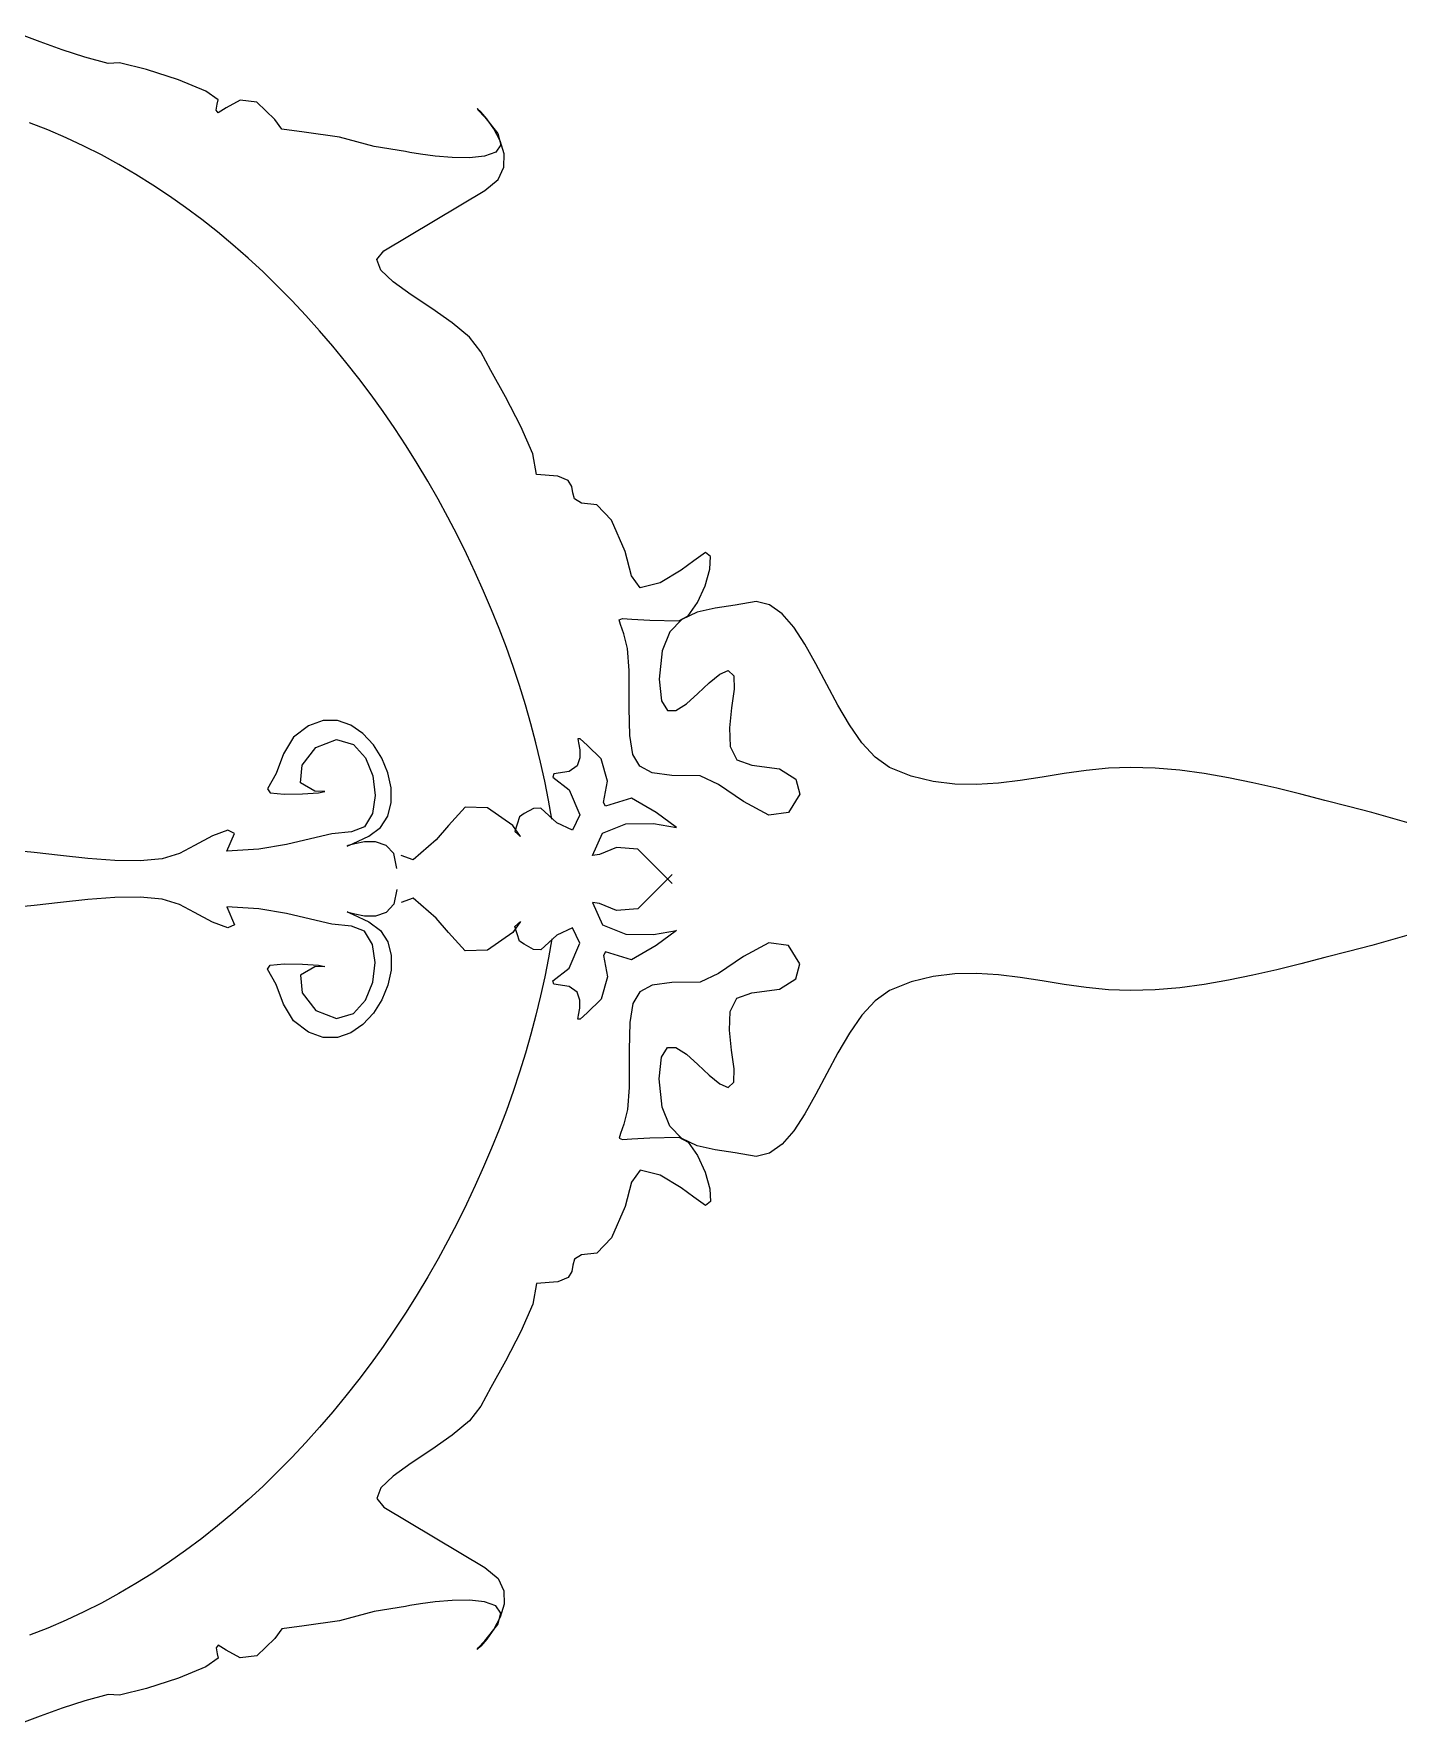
# Model space of a CAD drawing. Header units: centimetres. Extents: x 134057 to 145613, y 5028 to 39996.
# Drawn here: x 135598.1 to 135698.9, y 9578.7 to 9703.5 of the extents above; entities that cross this region are included whole.
import ezdxf

# ---------------------------------------------------------------- set-up
doc = ezdxf.new("R2010")
doc.units = ezdxf.units.CM
doc.layers.add('TEXT', color=3, linetype='Continuous', lineweight=20)

msp = doc.modelspace()

# ---------------------------------------------------------------- linework, layer by layer
at = {"layer": 'TEXT', "color": 2, "linetype": 'Continuous', "lineweight": 9}
for p, q in [((135598.56, 9702.915), (135596.962, 9703.508)), ((135600.185, 9702.335), (135598.56, 9702.915)), ((135601.854, 9701.795), (135600.185, 9702.335)), ((135603.584, 9701.323), (135601.854, 9701.795)), ((135604.412, 9701.362), (135603.584, 9701.323)), ((135606.392, 9700.875), (135604.412, 9701.362)), ((135608.769, 9700.098), (135606.392, 9700.875)), ((135610.788, 9699.267), (135608.769, 9700.098)), ((135611.692, 9698.62), (135610.788, 9699.267)), ((135611.55, 9697.878), (135611.621, 9698.302)), ((135611.692, 9697.666), (135611.55, 9697.878)), ((135611.621, 9698.302), (135611.692, 9698.62)), ((135612.292, 9698.049), (135611.692, 9697.666)), ((135613.317, 9698.608), (135612.292, 9698.049)), ((135614.554, 9698.461), (135613.317, 9698.608)), ((135615.884, 9697.177), (135614.554, 9698.461)), ((135631.095, 9697.753), (135630.841, 9697.992)), ((135630.841, 9697.992), (135630.904, 9697.879)), ((135630.904, 9697.879), (135631.406, 9697.348)), ((135631.543, 9697.231), (135631.095, 9697.753)), ((135599.124, 9696.41), (135597.772, 9696.94)), ((135599.124, 9696.41), (135597.772, 9696.94)), ((135600.46, 9695.835), (135599.124, 9696.41)), ((135600.46, 9695.835), (135599.124, 9696.41)), ((135616.402, 9696.459), (135615.884, 9697.177)), ((135618.051, 9696.235), (135616.402, 9696.459)), ((135620.66, 9695.864), (135618.051, 9696.235)), ((135631.406, 9697.348), (135632.366, 9696.157)), ((135632.062, 9696.494), (135631.543, 9697.231)), ((135632.528, 9695.608), (135632.062, 9696.494)), ((135601.777, 9695.218), (135600.46, 9695.835)), ((135601.777, 9695.218), (135600.46, 9695.835)), ((135603.077, 9694.559), (135601.777, 9695.218)), ((135603.077, 9694.559), (135601.777, 9695.218)), ((135623.233, 9695.175), (135620.66, 9695.864)), ((135625.523, 9694.804), (135623.233, 9695.175)), ((135632.58, 9695.313), (135632.199, 9694.766)), ((135632.366, 9696.157), (135632.58, 9695.313)), ((135632.818, 9694.643), (135632.528, 9695.608)), ((135604.359, 9693.859), (135603.077, 9694.559)), ((135604.359, 9693.859), (135603.077, 9694.559)), ((135605.622, 9693.12), (135604.359, 9693.859)), ((135605.622, 9693.12), (135604.359, 9693.859)), ((135625.851, 9694.751), (135625.523, 9694.804)), ((135626.639, 9694.626), (135625.851, 9694.751)), ((135627.736, 9694.482), (135626.639, 9694.626)), ((135628.991, 9694.372), (135627.736, 9694.482)), ((135630.253, 9694.347), (135628.991, 9694.372)), ((135631.373, 9694.461), (135630.253, 9694.347)), ((135632.199, 9694.766), (135631.373, 9694.461)), ((135632.81, 9693.665), (135632.818, 9694.643)), ((135606.866, 9692.342), (135605.622, 9693.12)), ((135606.866, 9692.342), (135605.622, 9693.12)), ((135631.406, 9691.943), (135632.38, 9692.742)), ((135632.38, 9692.742), (135632.81, 9693.665)), ((135608.091, 9691.528), (135606.866, 9692.342)), ((135608.091, 9691.528), (135606.866, 9692.342)), ((135609.296, 9690.677), (135608.091, 9691.528)), ((135609.296, 9690.677), (135608.091, 9691.528)), ((135623.934, 9687.491), (135631.406, 9691.943)), ((135610.48, 9689.791), (135609.296, 9690.677)), ((135610.48, 9689.791), (135609.296, 9690.677)), ((135611.645, 9688.871), (135610.48, 9689.791)), ((135611.645, 9688.871), (135610.48, 9689.791)), ((135612.788, 9687.919), (135611.645, 9688.871)), ((135612.788, 9687.919), (135611.645, 9688.871)), ((135613.91, 9686.934), (135612.788, 9687.919)), ((135613.91, 9686.934), (135612.788, 9687.919)), ((135623.406, 9686.831), (135623.934, 9687.491)), ((135615.011, 9685.92), (135613.91, 9686.934)), ((135615.011, 9685.92), (135613.91, 9686.934)), ((135623.71, 9686.055), (135623.406, 9686.831)), ((135616.09, 9684.876), (135615.011, 9685.92)), ((135616.09, 9684.876), (135615.011, 9685.92)), ((135624.632, 9685.183), (135623.71, 9686.055)), ((135625.961, 9684.232), (135624.632, 9685.183)), ((135617.146, 9683.804), (135616.09, 9684.876)), ((135617.146, 9683.804), (135616.09, 9684.876)), ((135618.179, 9682.705), (135617.146, 9683.804)), ((135618.179, 9682.705), (135617.146, 9683.804)), ((135627.483, 9683.222), (135625.961, 9684.232)), ((135619.189, 9681.58), (135618.179, 9682.705)), ((135619.189, 9681.58), (135618.179, 9682.705)), ((135628.986, 9682.17), (135627.483, 9683.222)), ((135620.176, 9680.43), (135619.189, 9681.58)), ((135620.176, 9680.43), (135619.189, 9681.58)), ((135630.259, 9681.096), (135628.986, 9682.17)), ((135621.139, 9679.256), (135620.176, 9680.43)), ((135621.139, 9679.256), (135620.176, 9680.43)), ((135631.088, 9680.019), (135630.259, 9681.096)), ((135631.838, 9678.649), (135631.088, 9680.019)), ((135622.077, 9678.06), (135621.139, 9679.256)), ((135622.077, 9678.06), (135621.139, 9679.256)), ((135622.991, 9676.842), (135622.077, 9678.06)), ((135622.991, 9676.842), (135622.077, 9678.06)), ((135632.932, 9676.692), (135631.838, 9678.649)), ((135623.88, 9675.604), (135622.991, 9676.842)), ((135623.88, 9675.604), (135622.991, 9676.842)), ((135634.064, 9674.513), (135632.932, 9676.692)), ((135624.744, 9674.347), (135623.88, 9675.604)), ((135624.744, 9674.347), (135623.88, 9675.604)), ((135625.581, 9673.072), (135624.744, 9674.347)), ((135625.581, 9673.072), (135624.744, 9674.347)), ((135634.929, 9672.479), (135634.064, 9674.513)), ((135626.393, 9671.78), (135625.581, 9673.072)), ((135626.393, 9671.78), (135625.581, 9673.072)), ((135635.221, 9670.957), (135634.929, 9672.479)), ((135627.178, 9670.472), (135626.393, 9671.78)), ((135627.178, 9670.472), (135626.393, 9671.78)), ((135627.936, 9669.15), (135627.178, 9670.472)), ((135627.936, 9669.15), (135627.178, 9670.472)), ((135636.778, 9670.834), (135635.221, 9670.957)), ((135637.55, 9670.516), (135636.778, 9670.834)), ((135637.825, 9670.081), (135637.55, 9670.516)), ((135637.888, 9669.607), (135637.825, 9670.081)), ((135628.666, 9667.814), (135627.936, 9669.15)), ((135628.666, 9667.814), (135627.936, 9669.15)), ((135638.026, 9669.172), (135637.888, 9669.607)), ((135638.525, 9668.854), (135638.026, 9669.172)), ((135639.673, 9668.731), (135638.525, 9668.854)), ((135640.756, 9667.583), (135639.673, 9668.731)), ((135629.369, 9666.465), (135628.666, 9667.814)), ((135629.369, 9666.465), (135628.666, 9667.814)), ((135641.769, 9665.269), (135640.756, 9667.583)), ((135630.044, 9665.105), (135629.369, 9666.465)), ((135630.044, 9665.105), (135629.369, 9666.465)), ((135630.691, 9663.736), (135630.044, 9665.105)), ((135630.691, 9663.736), (135630.044, 9665.105)), ((135642.217, 9663.485), (135641.769, 9665.269)), ((135647.7, 9665.202), (135646.827, 9664.598)), ((135648.067, 9664.897), (135647.7, 9665.202)), ((135631.308, 9662.357), (135630.691, 9663.736)), ((135631.308, 9662.357), (135630.691, 9663.736)), ((135645.906, 9663.887), (135644.343, 9662.968)), ((135646.827, 9664.598), (135645.906, 9663.887)), ((135647.671, 9662.749), (135648.025, 9663.98)), ((135648.025, 9663.98), (135648.067, 9664.897)), ((135642.87, 9662.585), (135642.217, 9663.485)), ((135644.343, 9662.968), (135642.87, 9662.585)), ((135647.103, 9661.501), (135647.671, 9662.749)), ((135631.897, 9660.97), (135631.308, 9662.357)), ((135631.897, 9660.97), (135631.308, 9662.357)), ((135646.418, 9660.534), (135647.103, 9661.501)), ((135649.89, 9661.31), (135648.42, 9661.096)), ((135651.438, 9661.577), (135649.89, 9661.31)), ((135652.434, 9661.338), (135651.438, 9661.577)), ((135653.355, 9660.678), (135652.434, 9661.338)), ((135632.456, 9659.577), (135631.897, 9660.97)), ((135632.456, 9659.577), (135631.897, 9660.97)), ((135641.322, 9660.225), (135641.553, 9660.33)), ((135641.412, 9659.882), (135641.322, 9660.225)), ((135641.553, 9660.33), (135642.259, 9660.29)), ((135642.259, 9660.29), (135643.594, 9660.198)), ((135643.594, 9660.198), (135645.714, 9660.146)), ((135645.948, 9660.259), (135645.062, 9659.352)), ((135645.714, 9660.146), (135646.418, 9660.534)), ((135647.087, 9660.793), (135645.948, 9660.259)), ((135648.42, 9661.096), (135647.087, 9660.793)), ((135654.218, 9659.677), (135653.355, 9660.678)), ((135632.985, 9658.178), (135632.456, 9659.577)), ((135632.985, 9658.178), (135632.456, 9659.577)), ((135641.668, 9659.207), (135641.412, 9659.882)), ((135641.934, 9658.107), (135641.668, 9659.207)), ((135645.062, 9659.352), (135644.488, 9657.931)), ((135655.042, 9658.42), (135654.218, 9659.677)), ((135633.483, 9656.774), (135632.985, 9658.178)), ((135633.483, 9656.774), (135632.985, 9658.178)), ((135642.058, 9656.489), (135641.934, 9658.107)), ((135644.488, 9657.931), (135644.284, 9655.853)), ((135655.847, 9656.987), (135655.042, 9658.42)), ((135633.951, 9655.367), (135633.483, 9656.774)), ((135633.951, 9655.367), (135633.483, 9656.774)), ((135642.048, 9653.705), (135642.058, 9656.489)), ((135647.972, 9655.585), (135648.742, 9656.227)), ((135648.742, 9656.227), (135649.371, 9656.489)), ((135649.371, 9656.489), (135649.785, 9656.102)), ((135656.65, 9655.462), (135655.847, 9656.987)), ((135634.388, 9653.958), (135633.951, 9655.367)), ((135634.388, 9653.958), (135633.951, 9655.367)), ((135644.284, 9655.853), (135644.443, 9654.237)), ((135647.132, 9654.779), (135647.972, 9655.585)), ((135649.801, 9655.102), (135649.625, 9653.736)), ((135649.785, 9656.102), (135649.801, 9655.102)), ((135657.47, 9653.927), (135656.65, 9655.462)), ((135634.793, 9652.548), (135634.388, 9653.958)), ((135634.793, 9652.548), (135634.388, 9653.958)), ((135644.443, 9654.237), (135644.877, 9653.538)), ((135645.516, 9653.539), (135646.291, 9654.025)), ((135646.291, 9654.025), (135647.132, 9654.779)), ((135649.625, 9653.736), (135649.464, 9652.247)), ((135658.326, 9652.464), (135657.47, 9653.927)), ((135619.454, 9652.805), (135618.361, 9652.412)), ((135619.454, 9652.805), (135618.361, 9652.412)), ((135620.509, 9652.8), (135619.454, 9652.805)), ((135620.509, 9652.8), (135619.454, 9652.805)), ((135621.498, 9652.458), (135620.509, 9652.8)), ((135621.498, 9652.458), (135620.509, 9652.8)), ((135635.167, 9651.137), (135634.793, 9652.548)), ((135635.167, 9651.137), (135634.793, 9652.548)), ((135642.097, 9651.677), (135642.048, 9653.705)), ((135644.877, 9653.538), (135645.516, 9653.539)), ((135617.256, 9651.561), (135616.514, 9650.324)), ((135617.256, 9651.561), (135616.514, 9650.324)), ((135618.361, 9652.412), (135617.256, 9651.561)), ((135618.361, 9652.412), (135617.256, 9651.561)), ((135618.913, 9650.806), (135620.436, 9651.402)), ((135618.913, 9650.806), (135620.436, 9651.402)), ((135620.436, 9651.402), (135621.691, 9651.023)), ((135620.436, 9651.402), (135621.691, 9651.023)), ((135622.392, 9651.839), (135621.498, 9652.458)), ((135622.392, 9651.839), (135621.498, 9652.458)), ((135623.165, 9651.006), (135622.392, 9651.839)), ((135623.165, 9651.006), (135622.392, 9651.839)), ((135638.441, 9651.433), (135638.272, 9651.449)), ((135638.272, 9651.449), (135638.31, 9651.143)), ((135638.441, 9651.433), (135638.272, 9651.449)), ((135638.272, 9651.449), (135638.31, 9651.143)), ((135638.966, 9650.98), (135638.441, 9651.433)), ((135638.966, 9650.98), (135638.441, 9651.433)), ((135642.321, 9650.286), (135642.097, 9651.677)), ((135649.464, 9652.247), (135649.522, 9650.881)), ((135659.236, 9651.157), (135658.326, 9652.464)), ((135616.514, 9650.324), (135615.984, 9648.876)), ((135616.514, 9650.324), (135615.984, 9648.876)), ((135617.912, 9649.494), (135618.913, 9650.806)), ((135617.912, 9649.494), (135618.913, 9650.806)), ((135621.691, 9651.023), (135622.589, 9650.046)), ((135621.691, 9651.023), (135622.589, 9650.046)), ((135622.589, 9650.046), (135623.127, 9648.711)), ((135622.589, 9650.046), (135623.127, 9648.711)), ((135623.787, 9650.018), (135623.165, 9651.006)), ((135623.787, 9650.018), (135623.165, 9651.006)), ((135624.232, 9648.936), (135623.787, 9650.018)), ((135624.232, 9648.936), (135623.787, 9650.018)), ((135635.508, 9649.728), (135635.167, 9651.137)), ((135635.508, 9649.728), (135635.167, 9651.137)), ((135638.425, 9650.03), (135638.208, 9649.457)), ((135638.425, 9650.03), (135638.208, 9649.457)), ((135638.31, 9651.143), (135638.41, 9650.631)), ((135638.31, 9651.143), (135638.41, 9650.631)), ((135638.41, 9650.631), (135638.425, 9650.03)), ((135638.41, 9650.631), (135638.425, 9650.03)), ((135639.991, 9649.971), (135638.966, 9650.98)), ((135639.991, 9649.971), (135638.966, 9650.98)), ((135642.836, 9649.412), (135642.321, 9650.286)), ((135649.522, 9650.881), (135650.005, 9649.882)), ((135660.22, 9650.086), (135659.236, 9651.157)), ((135661.295, 9649.335), (135660.22, 9650.086)), ((135615.984, 9648.876), (135615.348, 9647.745)), ((135615.984, 9648.876), (135615.348, 9647.745)), ((135617.775, 9648.182), (135617.912, 9649.494)), ((135617.775, 9648.182), (135617.912, 9649.494)), ((135624.472, 9647.821), (135624.232, 9648.936)), ((135624.472, 9647.821), (135624.232, 9648.936)), ((135635.816, 9648.321), (135635.508, 9649.728)), ((135635.816, 9648.321), (135635.508, 9649.728)), ((135636.493, 9648.858), (135636.423, 9648.605)), ((135636.493, 9648.858), (135636.423, 9648.605)), ((135637.613, 9649.027), (135636.493, 9648.858)), ((135637.613, 9649.027), (135636.493, 9648.858)), ((135638.208, 9649.457), (135637.613, 9649.027)), ((135638.208, 9649.457), (135637.613, 9649.027)), ((135640.462, 9648.322), (135639.991, 9649.971)), ((135640.462, 9648.322), (135639.991, 9649.971)), ((135643.761, 9648.936), (135642.836, 9649.412)), ((135645.211, 9648.739), (135643.761, 9648.936)), ((135647.304, 9648.699), (135645.211, 9648.739)), ((135650.005, 9649.882), (135651.12, 9649.494)), ((135651.12, 9649.494), (135653.152, 9649.216)), ((135653.152, 9649.216), (135654.379, 9648.461)), ((135662.899, 9648.69), (135661.295, 9649.335)), ((135674.19, 9648.871), (135672.566, 9648.613)), ((135675.821, 9649.103), (135674.19, 9648.871)), ((135677.457, 9649.271), (135675.821, 9649.103)), ((135679.101, 9649.335), (135677.457, 9649.271)), ((135680.913, 9649.28), (135679.101, 9649.335)), ((135682.723, 9649.125), (135680.913, 9649.28)), ((135684.53, 9648.884), (135682.723, 9649.125)), ((135686.33, 9648.572), (135684.53, 9648.884)), ((135615.348, 9647.745), (135615.541, 9647.457)), ((135615.348, 9647.745), (135615.541, 9647.457)), ((135618.846, 9647.586), (135617.775, 9648.182)), ((135618.846, 9647.586), (135617.775, 9648.182)), ((135619.581, 9647.543), (135618.846, 9647.586)), ((135619.581, 9647.543), (135618.846, 9647.586)), ((135619.105, 9647.451), (135619.581, 9647.543)), ((135619.105, 9647.451), (135619.581, 9647.543)), ((135623.127, 9648.711), (135623.297, 9647.256)), ((135623.127, 9648.711), (135623.297, 9647.256)), ((135624.478, 9646.734), (135624.472, 9647.821)), ((135624.478, 9646.734), (135624.472, 9647.821)), ((135636.092, 9646.918), (135635.816, 9648.321)), ((135636.092, 9646.918), (135635.816, 9648.321)), ((135636.423, 9648.605), (135637.624, 9647.68)), ((135636.423, 9648.605), (135637.624, 9647.68)), ((135637.624, 9647.68), (135638.401, 9645.837)), ((135637.624, 9647.68), (135638.401, 9645.837)), ((135640.156, 9646.744), (135640.462, 9648.322)), ((135640.156, 9646.744), (135640.462, 9648.322)), ((135648.658, 9648.076), (135647.304, 9648.699)), ((135650.504, 9646.811), (135648.658, 9648.076)), ((135654.379, 9648.461), (135654.652, 9647.348)), ((135664.504, 9648.29), (135662.899, 9648.69)), ((135666.111, 9648.097), (135664.504, 9648.29)), ((135667.72, 9648.071), (135666.111, 9648.097)), ((135669.331, 9648.174), (135667.72, 9648.071)), ((135670.946, 9648.367), (135669.331, 9648.174)), ((135672.566, 9648.613), (135670.946, 9648.367)), ((135688.123, 9648.202), (135686.33, 9648.572)), ((135689.907, 9647.79), (135688.123, 9648.202)), ((135691.679, 9647.348), (135689.907, 9647.79)), ((135615.541, 9647.457), (135616.573, 9647.35)), ((135615.541, 9647.457), (135616.573, 9647.35)), ((135616.573, 9647.35), (135617.932, 9647.367)), ((135616.573, 9647.35), (135617.932, 9647.367)), ((135617.932, 9647.367), (135619.105, 9647.451)), ((135617.932, 9647.367), (135619.105, 9647.451)), ((135623.297, 9647.256), (135623.094, 9645.921)), ((135623.297, 9647.256), (135623.094, 9645.921)), ((135624.224, 9645.735), (135624.478, 9646.734)), ((135624.224, 9645.735), (135624.478, 9646.734)), ((135629.94, 9646.385), (135628.703, 9645.042)), ((135629.94, 9646.385), (135628.703, 9645.042)), ((135631.6, 9646.349), (135629.94, 9646.385)), ((135631.6, 9646.349), (135629.94, 9646.385)), ((135633.473, 9645.042), (135631.6, 9646.349)), ((135633.473, 9645.042), (135631.6, 9646.349)), ((135634.986, 9646.291), (135634.291, 9645.914)), ((135634.986, 9646.291), (135634.291, 9645.914)), ((135635.539, 9646.314), (135634.986, 9646.291)), ((135635.539, 9646.314), (135634.986, 9646.291)), ((135636.705, 9645.237), (135635.539, 9646.314)), ((135636.705, 9645.237), (135635.539, 9646.314)), ((135636.334, 9645.519), (135636.092, 9646.918)), ((135636.334, 9645.519), (135636.092, 9646.918)), ((135640.309, 9646.473), (135640.156, 9646.744)), ((135640.309, 9646.473), (135640.156, 9646.744)), ((135642.234, 9647.05), (135640.309, 9646.473)), ((135642.234, 9647.05), (135640.309, 9646.473)), ((135644.054, 9646.002), (135642.234, 9647.05)), ((135644.054, 9646.002), (135642.234, 9647.05)), ((135652.379, 9645.815), (135650.504, 9646.811)), ((135654.652, 9647.348), (135653.823, 9645.996)), ((135693.438, 9646.893), (135691.679, 9647.348)), ((135695.181, 9646.437), (135693.438, 9646.893)), ((135696.907, 9645.996), (135695.181, 9646.437)), ((135623.094, 9645.921), (135622.513, 9644.944)), ((135623.094, 9645.921), (135622.513, 9644.944)), ((135623.68, 9644.886), (135624.224, 9645.735)), ((135623.68, 9644.886), (135624.224, 9645.735)), ((135628.703, 9645.042), (135627.796, 9643.971)), ((135628.703, 9645.042), (135627.796, 9643.971)), ((135634.02, 9644.218), (135633.473, 9645.042)), ((135634.02, 9644.218), (135633.473, 9645.042)), ((135633.95, 9645.678), (135633.614, 9644.595)), ((135633.95, 9645.678), (135633.614, 9644.595)), ((135634.291, 9645.914), (135633.95, 9645.678)), ((135634.291, 9645.914), (135633.95, 9645.678)), ((135637.871, 9644.689), (135636.705, 9645.237)), ((135637.871, 9644.689), (135636.705, 9645.237)), ((135638.401, 9645.837), (135637.871, 9644.689)), ((135638.401, 9645.837), (135637.871, 9644.689)), ((135640.078, 9644.481), (135641.799, 9645.162)), ((135640.078, 9644.481), (135641.799, 9645.162)), ((135641.799, 9645.162), (135643.849, 9645.186)), ((135641.799, 9645.162), (135643.849, 9645.186)), ((135643.849, 9645.186), (135645.555, 9644.883)), ((135643.849, 9645.186), (135645.555, 9644.883)), ((135645.555, 9644.883), (135644.054, 9646.002)), ((135645.555, 9644.883), (135644.054, 9646.002)), ((135653.823, 9645.996), (135652.379, 9645.815)), ((135715.349, 9640.75), (135696.907, 9645.996)), ((135611.275, 9644.268), (135609.942, 9643.557)), ((135611.275, 9644.268), (135609.942, 9643.557)), ((135612.402, 9644.704), (135611.275, 9644.268)), ((135612.402, 9644.704), (135611.275, 9644.268)), ((135612.328, 9643.134), (135612.895, 9644.461)), ((135612.328, 9643.134), (135612.895, 9644.461)), ((135612.895, 9644.461), (135612.402, 9644.704)), ((135612.895, 9644.461), (135612.402, 9644.704)), ((135618.509, 9644.062), (135616.741, 9643.638)), ((135618.509, 9644.062), (135616.741, 9643.638)), ((135620.086, 9644.417), (135618.509, 9644.062)), ((135620.086, 9644.417), (135618.509, 9644.062)), ((135621.549, 9644.565), (135620.086, 9644.417)), ((135621.549, 9644.565), (135620.086, 9644.417)), ((135622.513, 9644.944), (135621.549, 9644.565)), ((135622.513, 9644.944), (135621.549, 9644.565)), ((135621.677, 9643.715), (135622.821, 9644.247)), ((135621.677, 9643.715), (135622.821, 9644.247)), ((135622.508, 9643.825), (135621.785, 9643.698)), ((135622.508, 9643.825), (135621.785, 9643.698)), ((135623.327, 9643.823), (135622.508, 9643.825)), ((135623.327, 9643.823), (135622.508, 9643.825)), ((135622.821, 9644.247), (135623.68, 9644.886)), ((135622.821, 9644.247), (135623.68, 9644.886)), ((135624.095, 9643.574), (135623.327, 9643.823)), ((135624.095, 9643.574), (135623.327, 9643.823)), ((135627.796, 9643.971), (135626.112, 9642.51)), ((135627.796, 9643.971), (135626.112, 9642.51)), ((135633.614, 9644.595), (135634.02, 9644.218)), ((135633.614, 9644.595), (135634.02, 9644.218)), ((135639.355, 9642.816), (135640.078, 9644.481)), ((135639.355, 9642.816), (135640.078, 9644.481)), ((135598.099, 9643.043), (135596.328, 9643.221)), ((135598.099, 9643.043), (135596.328, 9643.221)), ((135600.049, 9642.816), (135598.099, 9643.043)), ((135600.049, 9642.816), (135598.099, 9643.043)), ((135602.073, 9642.598), (135600.049, 9642.816)), ((135602.073, 9642.598), (135600.049, 9642.816)), ((135604.068, 9642.447), (135602.073, 9642.598)), ((135604.068, 9642.447), (135602.073, 9642.598)), ((135607.551, 9642.578), (135605.929, 9642.422)), ((135607.551, 9642.578), (135605.929, 9642.422)), ((135608.83, 9642.975), (135607.551, 9642.578)), ((135608.83, 9642.975), (135607.551, 9642.578)), ((135609.942, 9643.557), (135608.83, 9642.975)), ((135609.942, 9643.557), (135608.83, 9642.975)), ((135614.706, 9643.283), (135612.328, 9643.134)), ((135614.706, 9643.283), (135612.328, 9643.134)), ((135616.741, 9643.638), (135614.706, 9643.283)), ((135616.741, 9643.638), (135614.706, 9643.283)), ((135621.222, 9643.525), (135621.677, 9643.715)), ((135621.222, 9643.525), (135621.677, 9643.715)), ((135621.307, 9643.558), (135621.222, 9643.525)), ((135621.307, 9643.558), (135621.222, 9643.525)), ((135621.785, 9643.698), (135621.307, 9643.558)), ((135621.785, 9643.698), (135621.307, 9643.558)), ((135624.665, 9642.96), (135624.095, 9643.574)), ((135624.665, 9642.96), (135624.095, 9643.574)), ((135624.887, 9641.863), (135624.665, 9642.96)), ((135624.887, 9641.863), (135624.665, 9642.96)), ((135626.112, 9642.51), (135625.205, 9642.816)), ((135626.112, 9642.51), (135625.205, 9642.816)), ((135639.867, 9642.905), (135639.355, 9642.816)), ((135639.867, 9642.905), (135639.355, 9642.816)), ((135641.122, 9643.417), (135639.867, 9642.905)), ((135641.122, 9643.417), (135639.867, 9642.905)), ((135642.694, 9643.293), (135641.122, 9643.417)), ((135642.694, 9643.293), (135641.122, 9643.417)), ((135645.237, 9640.75), (135642.694, 9643.293)), ((135645.237, 9640.75), (135642.694, 9643.293)), ((135605.929, 9642.422), (135604.068, 9642.447)), ((135605.929, 9642.422), (135604.068, 9642.447)), ((135645.237, 9641.428), (135642.694, 9638.884)), ((135645.237, 9641.428), (135642.694, 9638.884)), ((135715.349, 9641.428), (135696.907, 9636.181)), ((135624.887, 9640.315), (135624.665, 9639.218)), ((135624.887, 9640.315), (135624.665, 9639.218)), ((135598.099, 9639.135), (135596.328, 9638.956)), ((135598.099, 9639.135), (135596.328, 9638.956)), ((135600.049, 9639.362), (135598.099, 9639.135)), ((135600.049, 9639.362), (135598.099, 9639.135)), ((135602.073, 9639.58), (135600.049, 9639.362)), ((135602.073, 9639.58), (135600.049, 9639.362)), ((135604.068, 9639.73), (135602.073, 9639.58)), ((135604.068, 9639.73), (135602.073, 9639.58)), ((135605.929, 9639.756), (135604.068, 9639.73)), ((135605.929, 9639.756), (135604.068, 9639.73)), ((135607.551, 9639.599), (135605.929, 9639.756)), ((135607.551, 9639.599), (135605.929, 9639.756)), ((135608.83, 9639.202), (135607.551, 9639.599)), ((135608.83, 9639.202), (135607.551, 9639.599)), ((135609.942, 9638.621), (135608.83, 9639.202)), ((135609.942, 9638.621), (135608.83, 9639.202)), ((135612.328, 9639.043), (135612.895, 9637.716)), ((135612.328, 9639.043), (135612.895, 9637.716)), ((135614.706, 9638.894), (135612.328, 9639.043)), ((135614.706, 9638.894), (135612.328, 9639.043)), ((135616.741, 9638.539), (135614.706, 9638.894)), ((135616.741, 9638.539), (135614.706, 9638.894)), ((135624.665, 9639.218), (135624.095, 9638.603)), ((135624.665, 9639.218), (135624.095, 9638.603)), ((135626.112, 9639.667), (135625.205, 9639.361)), ((135626.112, 9639.667), (135625.205, 9639.361)), ((135627.796, 9638.207), (135626.112, 9639.667)), ((135627.796, 9638.207), (135626.112, 9639.667)), ((135639.867, 9639.273), (135639.355, 9639.361)), ((135639.867, 9639.273), (135639.355, 9639.361)), ((135639.355, 9639.361), (135640.078, 9637.697)), ((135639.355, 9639.361), (135640.078, 9637.697)), ((135641.122, 9638.76), (135639.867, 9639.273)), ((135641.122, 9638.76), (135639.867, 9639.273)), ((135642.694, 9638.884), (135641.122, 9638.76)), ((135642.694, 9638.884), (135641.122, 9638.76)), ((135611.275, 9637.91), (135609.942, 9638.621)), ((135611.275, 9637.91), (135609.942, 9638.621)), ((135612.402, 9637.474), (135611.275, 9637.91)), ((135612.402, 9637.474), (135611.275, 9637.91)), ((135612.895, 9637.716), (135612.402, 9637.474)), ((135612.895, 9637.716), (135612.402, 9637.474)), ((135618.509, 9638.116), (135616.741, 9638.539)), ((135618.509, 9638.116), (135616.741, 9638.539)), ((135620.086, 9637.761), (135618.509, 9638.116)), ((135620.086, 9637.761), (135618.509, 9638.116)), ((135621.549, 9637.612), (135620.086, 9637.761)), ((135621.549, 9637.612), (135620.086, 9637.761)), ((135621.307, 9638.619), (135621.222, 9638.652)), ((135621.222, 9638.652), (135621.677, 9638.462)), ((135621.307, 9638.619), (135621.222, 9638.652)), ((135621.222, 9638.652), (135621.677, 9638.462)), ((135621.785, 9638.48), (135621.307, 9638.619)), ((135621.785, 9638.48), (135621.307, 9638.619)), ((135622.513, 9637.234), (135621.549, 9637.612)), ((135622.513, 9637.234), (135621.549, 9637.612)), ((135621.677, 9638.462), (135622.821, 9637.93)), ((135621.677, 9638.462), (135622.821, 9637.93)), ((135622.508, 9638.352), (135621.785, 9638.48)), ((135622.508, 9638.352), (135621.785, 9638.48)), ((135623.327, 9638.354), (135622.508, 9638.352)), ((135623.327, 9638.354), (135622.508, 9638.352)), ((135622.821, 9637.93), (135623.68, 9637.291)), ((135622.821, 9637.93), (135623.68, 9637.291)), ((135624.095, 9638.603), (135623.327, 9638.354)), ((135624.095, 9638.603), (135623.327, 9638.354)), ((135628.703, 9637.135), (135627.796, 9638.207)), ((135628.703, 9637.135), (135627.796, 9638.207)), ((135634.02, 9637.96), (135633.473, 9637.135)), ((135634.02, 9637.96), (135633.473, 9637.135)), ((135633.614, 9637.583), (135634.02, 9637.96)), ((135633.614, 9637.583), (135634.02, 9637.96)), ((135633.95, 9636.499), (135633.614, 9637.583)), ((135633.95, 9636.499), (135633.614, 9637.583)), ((135640.078, 9637.697), (135641.799, 9637.016)), ((135640.078, 9637.697), (135641.799, 9637.016)), ((135623.094, 9636.257), (135622.513, 9637.234)), ((135623.094, 9636.257), (135622.513, 9637.234)), ((135623.297, 9634.922), (135623.094, 9636.257)), ((135623.297, 9634.922), (135623.094, 9636.257)), ((135623.68, 9637.291), (135624.224, 9636.442)), ((135623.68, 9637.291), (135624.224, 9636.442)), ((135624.224, 9636.442), (135624.478, 9635.444)), ((135624.224, 9636.442), (135624.478, 9635.444)), ((135629.94, 9635.793), (135628.703, 9637.135)), ((135629.94, 9635.793), (135628.703, 9637.135)), ((135633.473, 9637.135), (135631.6, 9635.828)), ((135633.473, 9637.135), (135631.6, 9635.828)), ((135634.291, 9636.264), (135633.95, 9636.499)), ((135634.291, 9636.264), (135633.95, 9636.499)), ((135634.986, 9635.887), (135634.291, 9636.264)), ((135634.986, 9635.887), (135634.291, 9636.264)), ((135636.705, 9636.941), (135635.539, 9635.863)), ((135636.705, 9636.941), (135635.539, 9635.863)), ((135636.334, 9636.658), (135636.092, 9635.259)), ((135636.334, 9636.658), (135636.092, 9635.259)), ((135637.871, 9637.489), (135636.705, 9636.941)), ((135637.871, 9637.489), (135636.705, 9636.941)), ((135637.624, 9634.497), (135638.401, 9636.34)), ((135637.624, 9634.497), (135638.401, 9636.34)), ((135638.401, 9636.34), (135637.871, 9637.489)), ((135638.401, 9636.34), (135637.871, 9637.489)), ((135641.799, 9637.016), (135643.849, 9636.991)), ((135641.799, 9637.016), (135643.849, 9636.991)), ((135643.849, 9636.991), (135645.555, 9637.294)), ((135643.849, 9636.991), (135645.555, 9637.294)), ((135645.555, 9637.294), (135644.054, 9636.175)), ((135645.555, 9637.294), (135644.054, 9636.175)), ((135652.379, 9636.363), (135650.504, 9635.367)), ((135653.823, 9636.181), (135652.379, 9636.363)), ((135624.478, 9635.444), (135624.472, 9634.357)), ((135624.478, 9635.444), (135624.472, 9634.357)), ((135631.6, 9635.828), (135629.94, 9635.793)), ((135631.6, 9635.828), (135629.94, 9635.793)), ((135635.539, 9635.863), (135634.986, 9635.887)), ((135635.539, 9635.863), (135634.986, 9635.887)), ((135636.092, 9635.259), (135635.816, 9633.856)), ((135636.092, 9635.259), (135635.816, 9633.856)), ((135640.309, 9635.704), (135640.156, 9635.434)), ((135640.309, 9635.704), (135640.156, 9635.434)), ((135640.156, 9635.434), (135640.462, 9633.855)), ((135640.156, 9635.434), (135640.462, 9633.855)), ((135642.234, 9635.127), (135640.309, 9635.704)), ((135642.234, 9635.127), (135640.309, 9635.704)), ((135644.054, 9636.175), (135642.234, 9635.127)), ((135644.054, 9636.175), (135642.234, 9635.127)), ((135650.504, 9635.367), (135648.658, 9634.102)), ((135654.652, 9634.83), (135653.823, 9636.181)), ((135693.438, 9635.285), (135691.679, 9634.829)), ((135695.181, 9635.74), (135693.438, 9635.285)), ((135696.907, 9636.181), (135695.181, 9635.74)), ((135615.348, 9634.433), (135615.541, 9634.72)), ((135615.348, 9634.433), (135615.541, 9634.72)), ((135615.984, 9633.302), (135615.348, 9634.433)), ((135615.984, 9633.302), (135615.348, 9634.433)), ((135615.541, 9634.72), (135616.573, 9634.827)), ((135615.541, 9634.72), (135616.573, 9634.827)), ((135616.573, 9634.827), (135617.932, 9634.81)), ((135616.573, 9634.827), (135617.932, 9634.81)), ((135618.846, 9634.591), (135617.775, 9633.995)), ((135618.846, 9634.591), (135617.775, 9633.995)), ((135617.775, 9633.995), (135617.912, 9632.684)), ((135617.775, 9633.995), (135617.912, 9632.684)), ((135617.932, 9634.81), (135619.105, 9634.727)), ((135617.932, 9634.81), (135619.105, 9634.727)), ((135619.581, 9634.635), (135618.846, 9634.591)), ((135619.581, 9634.635), (135618.846, 9634.591)), ((135619.105, 9634.727), (135619.581, 9634.635)), ((135619.105, 9634.727), (135619.581, 9634.635)), ((135623.127, 9633.467), (135623.297, 9634.922)), ((135623.127, 9633.467), (135623.297, 9634.922)), ((135624.472, 9634.357), (135624.232, 9633.242)), ((135624.472, 9634.357), (135624.232, 9633.242)), ((135635.816, 9633.856), (135635.508, 9632.449)), ((135635.816, 9633.856), (135635.508, 9632.449)), ((135636.423, 9633.573), (135637.624, 9634.497)), ((135636.423, 9633.573), (135637.624, 9634.497)), ((135640.462, 9633.855), (135639.991, 9632.207)), ((135640.462, 9633.855), (135639.991, 9632.207)), ((135648.658, 9634.102), (135647.304, 9633.479)), ((135654.379, 9633.717), (135654.652, 9634.83)), ((135664.504, 9633.888), (135662.899, 9633.488)), ((135666.111, 9634.081), (135664.504, 9633.888)), ((135667.72, 9634.107), (135666.111, 9634.081)), ((135669.331, 9634.004), (135667.72, 9634.107)), ((135670.946, 9633.81), (135669.331, 9634.004)), ((135672.566, 9633.565), (135670.946, 9633.81)), ((135688.123, 9633.975), (135686.33, 9633.606)), ((135689.907, 9634.388), (135688.123, 9633.975)), ((135691.679, 9634.829), (135689.907, 9634.388)), ((135616.514, 9631.853), (135615.984, 9633.302)), ((135616.514, 9631.853), (135615.984, 9633.302)), ((135617.912, 9632.684), (135618.913, 9631.372)), ((135617.912, 9632.684), (135618.913, 9631.372)), ((135622.589, 9632.131), (135623.127, 9633.467)), ((135622.589, 9632.131), (135623.127, 9633.467)), ((135624.232, 9633.242), (135623.787, 9632.16)), ((135624.232, 9633.242), (135623.787, 9632.16)), ((135636.493, 9633.32), (135636.423, 9633.573)), ((135636.493, 9633.32), (135636.423, 9633.573)), ((135637.613, 9633.151), (135636.493, 9633.32)), ((135637.613, 9633.151), (135636.493, 9633.32)), ((135638.208, 9632.721), (135637.613, 9633.151)), ((135638.208, 9632.721), (135637.613, 9633.151)), ((135638.425, 9632.148), (135638.208, 9632.721)), ((135638.425, 9632.148), (135638.208, 9632.721)), ((135642.836, 9632.765), (135642.321, 9631.892)), ((135643.761, 9633.241), (135642.836, 9632.765)), ((135645.211, 9633.439), (135643.761, 9633.241)), ((135647.304, 9633.479), (135645.211, 9633.439)), ((135650.005, 9632.296), (135651.12, 9632.684)), ((135651.12, 9632.684), (135653.152, 9632.962)), ((135653.152, 9632.962), (135654.379, 9633.717)), ((135661.295, 9632.843), (135660.22, 9632.092)), ((135662.899, 9633.488), (135661.295, 9632.843)), ((135674.19, 9633.307), (135672.566, 9633.565)), ((135675.821, 9633.075), (135674.19, 9633.307)), ((135677.457, 9632.907), (135675.821, 9633.075)), ((135679.101, 9632.843), (135677.457, 9632.907)), ((135680.913, 9632.898), (135679.101, 9632.843)), ((135682.723, 9633.053), (135680.913, 9632.898)), ((135684.53, 9633.293), (135682.723, 9633.053)), ((135686.33, 9633.606), (135684.53, 9633.293)), ((135617.256, 9630.617), (135616.514, 9631.853)), ((135617.256, 9630.617), (135616.514, 9631.853)), ((135618.913, 9631.372), (135620.436, 9630.776)), ((135618.913, 9631.372), (135620.436, 9630.776)), ((135621.691, 9631.155), (135622.589, 9632.131)), ((135621.691, 9631.155), (135622.589, 9632.131)), ((135623.787, 9632.16), (135623.165, 9631.172)), ((135623.787, 9632.16), (135623.165, 9631.172)), ((135635.508, 9632.449), (135635.167, 9631.04)), ((135635.508, 9632.449), (135635.167, 9631.04)), ((135638.31, 9631.035), (135638.41, 9631.547)), ((135638.31, 9631.035), (135638.41, 9631.547)), ((135638.41, 9631.547), (135638.425, 9632.148)), ((135638.41, 9631.547), (135638.425, 9632.148)), ((135639.991, 9632.207), (135638.966, 9631.198)), ((135639.991, 9632.207), (135638.966, 9631.198)), ((135642.321, 9631.892), (135642.097, 9630.501)), ((135649.464, 9629.93), (135649.522, 9631.297)), ((135649.522, 9631.297), (135650.005, 9632.296)), ((135660.22, 9632.092), (135659.236, 9631.021)), ((135618.361, 9629.766), (135617.256, 9630.617)), ((135618.361, 9629.766), (135617.256, 9630.617)), ((135620.436, 9630.776), (135621.691, 9631.155)), ((135620.436, 9630.776), (135621.691, 9631.155)), ((135622.392, 9630.338), (135621.498, 9629.72)), ((135622.392, 9630.338), (135621.498, 9629.72)), ((135623.165, 9631.172), (135622.392, 9630.338)), ((135623.165, 9631.172), (135622.392, 9630.338)), ((135635.167, 9631.04), (135634.793, 9629.63)), ((135635.167, 9631.04), (135634.793, 9629.63)), ((135638.272, 9630.729), (135638.31, 9631.035)), ((135638.272, 9630.729), (135638.31, 9631.035)), ((135638.441, 9630.744), (135638.272, 9630.729)), ((135638.441, 9630.744), (135638.272, 9630.729)), ((135638.966, 9631.198), (135638.441, 9630.744)), ((135638.966, 9631.198), (135638.441, 9630.744)), ((135642.097, 9630.501), (135642.048, 9628.473)), ((135659.236, 9631.021), (135658.326, 9629.713)), ((135619.454, 9629.373), (135618.361, 9629.766)), ((135619.454, 9629.373), (135618.361, 9629.766)), ((135620.509, 9629.378), (135619.454, 9629.373)), ((135620.509, 9629.378), (135619.454, 9629.373)), ((135621.498, 9629.72), (135620.509, 9629.378)), ((135621.498, 9629.72), (135620.509, 9629.378)), ((135634.793, 9629.63), (135634.388, 9628.22)), ((135634.793, 9629.63), (135634.388, 9628.22)), ((135649.625, 9628.442), (135649.464, 9629.93)), ((135658.326, 9629.713), (135657.47, 9628.251)), ((135634.388, 9628.22), (135633.951, 9626.811)), ((135634.388, 9628.22), (135633.951, 9626.811)), ((135642.048, 9628.473), (135642.058, 9625.688)), ((135644.284, 9626.324), (135644.443, 9627.94)), ((135644.443, 9627.94), (135644.877, 9628.64)), ((135644.877, 9628.64), (135645.516, 9628.638)), ((135645.516, 9628.638), (135646.291, 9628.153)), ((135646.291, 9628.153), (135647.132, 9627.399)), ((135649.801, 9627.075), (135649.625, 9628.442)), ((135657.47, 9628.251), (135656.65, 9626.716)), ((135633.951, 9626.811), (135633.483, 9625.404)), ((135633.951, 9626.811), (135633.483, 9625.404)), ((135644.488, 9624.247), (135644.284, 9626.324)), ((135647.132, 9627.399), (135647.972, 9626.593)), ((135647.972, 9626.593), (135648.742, 9625.95)), ((135649.785, 9626.076), (135649.801, 9627.075)), ((135656.65, 9626.716), (135655.847, 9625.191)), ((135633.483, 9625.404), (135632.985, 9624)), ((135633.483, 9625.404), (135632.985, 9624)), ((135642.058, 9625.688), (135641.934, 9624.071)), ((135648.742, 9625.95), (135649.371, 9625.688)), ((135649.371, 9625.688), (135649.785, 9626.076)), ((135655.847, 9625.191), (135655.042, 9623.758)), ((135632.985, 9624), (135632.456, 9622.601)), ((135632.985, 9624), (135632.456, 9622.601)), ((135641.934, 9624.071), (135641.668, 9622.971)), ((135645.062, 9622.826), (135644.488, 9624.247)), ((135632.456, 9622.601), (135631.897, 9621.208)), ((135632.456, 9622.601), (135631.897, 9621.208)), ((135641.668, 9622.971), (135641.412, 9622.296)), ((135645.948, 9621.919), (135645.062, 9622.826)), ((135655.042, 9623.758), (135654.218, 9622.5)), ((135641.412, 9622.296), (135641.322, 9621.952)), ((135641.322, 9621.952), (135641.553, 9621.847)), ((135641.553, 9621.847), (135642.259, 9621.888)), ((135642.259, 9621.888), (135643.594, 9621.98)), ((135643.594, 9621.98), (135645.714, 9622.032)), ((135645.714, 9622.032), (135646.418, 9621.643)), ((135647.087, 9621.385), (135645.948, 9621.919)), ((135646.418, 9621.643), (135647.103, 9620.676)), ((135648.42, 9621.082), (135647.087, 9621.385)), ((135653.355, 9621.5), (135652.434, 9620.839)), ((135654.218, 9622.5), (135653.355, 9621.5)), ((135631.897, 9621.208), (135631.308, 9619.821)), ((135631.897, 9621.208), (135631.308, 9619.821)), ((135647.103, 9620.676), (135647.671, 9619.429)), ((135649.89, 9620.868), (135648.42, 9621.082)), ((135651.438, 9620.601), (135649.89, 9620.868)), ((135652.434, 9620.839), (135651.438, 9620.601)), ((135631.308, 9619.821), (135630.691, 9618.442)), ((135631.308, 9619.821), (135630.691, 9618.442)), ((135642.87, 9619.592), (135642.217, 9618.693)), ((135644.343, 9619.21), (135642.87, 9619.592)), ((135645.906, 9618.291), (135644.343, 9619.21)), ((135647.671, 9619.429), (135648.025, 9618.198)), ((135630.691, 9618.442), (135630.044, 9617.072)), ((135630.691, 9618.442), (135630.044, 9617.072)), ((135642.217, 9618.693), (135641.769, 9616.909)), ((135646.827, 9617.58), (135645.906, 9618.291)), ((135647.7, 9616.976), (135646.827, 9617.58)), ((135648.025, 9618.198), (135648.067, 9617.281)), ((135630.044, 9617.072), (135629.369, 9615.713)), ((135630.044, 9617.072), (135629.369, 9615.713)), ((135641.769, 9616.909), (135640.756, 9614.595)), ((135648.067, 9617.281), (135647.7, 9616.976)), ((135629.369, 9615.713), (135628.666, 9614.364)), ((135629.369, 9615.713), (135628.666, 9614.364)), ((135628.666, 9614.364), (135627.936, 9613.028)), ((135628.666, 9614.364), (135627.936, 9613.028)), ((135640.756, 9614.595), (135639.673, 9613.447)), ((135627.936, 9613.028), (135627.178, 9611.706)), ((135627.936, 9613.028), (135627.178, 9611.706)), ((135637.888, 9612.571), (135637.825, 9612.097)), ((135638.026, 9613.005), (135637.888, 9612.571)), ((135638.525, 9613.323), (135638.026, 9613.005)), ((135639.673, 9613.447), (135638.525, 9613.323)), ((135627.178, 9611.706), (135626.393, 9610.398)), ((135627.178, 9611.706), (135626.393, 9610.398)), ((135636.778, 9611.344), (135635.221, 9611.221)), ((135637.55, 9611.662), (135636.778, 9611.344)), ((135637.825, 9612.097), (135637.55, 9611.662)), ((135626.393, 9610.398), (135625.581, 9609.106)), ((135626.393, 9610.398), (135625.581, 9609.106)), ((135635.221, 9611.221), (135634.929, 9609.698)), ((135625.581, 9609.106), (135624.744, 9607.831)), ((135625.581, 9609.106), (135624.744, 9607.831)), ((135634.929, 9609.698), (135634.064, 9607.665)), ((135624.744, 9607.831), (135623.88, 9606.573)), ((135624.744, 9607.831), (135623.88, 9606.573)), ((135634.064, 9607.665), (135632.932, 9605.486)), ((135623.88, 9606.573), (135622.991, 9605.335)), ((135623.88, 9606.573), (135622.991, 9605.335)), ((135622.991, 9605.335), (135622.077, 9604.118)), ((135622.991, 9605.335), (135622.077, 9604.118)), ((135632.932, 9605.486), (135631.838, 9603.529)), ((135622.077, 9604.118), (135621.139, 9602.922)), ((135622.077, 9604.118), (135621.139, 9602.922)), ((135621.139, 9602.922), (135620.176, 9601.748)), ((135621.139, 9602.922), (135620.176, 9601.748)), ((135631.838, 9603.529), (135631.088, 9602.159)), ((135620.176, 9601.748), (135619.189, 9600.598)), ((135620.176, 9601.748), (135619.189, 9600.598)), ((135631.088, 9602.159), (135630.259, 9601.081)), ((135619.189, 9600.598), (135618.179, 9599.473)), ((135619.189, 9600.598), (135618.179, 9599.473)), ((135630.259, 9601.081), (135628.986, 9600.008)), ((135618.179, 9599.473), (135617.146, 9598.374)), ((135618.179, 9599.473), (135617.146, 9598.374)), ((135627.483, 9598.956), (135625.961, 9597.946)), ((135628.986, 9600.008), (135627.483, 9598.956)), ((135617.146, 9598.374), (135616.09, 9597.302)), ((135617.146, 9598.374), (135616.09, 9597.302)), ((135625.961, 9597.946), (135624.632, 9596.995)), ((135616.09, 9597.302), (135615.011, 9596.258)), ((135616.09, 9597.302), (135615.011, 9596.258)), ((135624.632, 9596.995), (135623.71, 9596.122)), ((135613.91, 9595.243), (135612.788, 9594.259)), ((135613.91, 9595.243), (135612.788, 9594.259)), ((135615.011, 9596.258), (135613.91, 9595.243)), ((135615.011, 9596.258), (135613.91, 9595.243)), ((135623.71, 9596.122), (135623.406, 9595.347)), ((135623.406, 9595.347), (135623.934, 9594.686)), ((135612.788, 9594.259), (135611.645, 9593.307)), ((135612.788, 9594.259), (135611.645, 9593.307)), ((135623.934, 9594.686), (135631.406, 9590.235)), ((135611.645, 9593.307), (135610.48, 9592.387)), ((135611.645, 9593.307), (135610.48, 9592.387)), ((135609.296, 9591.501), (135608.091, 9590.65)), ((135609.296, 9591.501), (135608.091, 9590.65)), ((135610.48, 9592.387), (135609.296, 9591.501)), ((135610.48, 9592.387), (135609.296, 9591.501)), ((135608.091, 9590.65), (135606.866, 9589.835)), ((135608.091, 9590.65), (135606.866, 9589.835)), ((135631.406, 9590.235), (135632.38, 9589.435)), ((135605.622, 9589.058), (135604.359, 9588.319)), ((135605.622, 9589.058), (135604.359, 9588.319)), ((135606.866, 9589.835), (135605.622, 9589.058)), ((135606.866, 9589.835), (135605.622, 9589.058)), ((135632.38, 9589.435), (135632.81, 9588.513)), ((135603.077, 9587.619), (135601.777, 9586.96)), ((135603.077, 9587.619), (135601.777, 9586.96)), ((135604.359, 9588.319), (135603.077, 9587.619)), ((135604.359, 9588.319), (135603.077, 9587.619)), ((135627.736, 9587.695), (135626.639, 9587.551)), ((135628.991, 9587.806), (135627.736, 9587.695)), ((135630.253, 9587.83), (135628.991, 9587.806)), ((135631.373, 9587.717), (135630.253, 9587.83)), ((135632.199, 9587.412), (135631.373, 9587.717)), ((135632.81, 9588.513), (135632.818, 9587.535)), ((135600.46, 9586.343), (135599.124, 9585.768)), ((135600.46, 9586.343), (135599.124, 9585.768)), ((135601.777, 9586.96), (135600.46, 9586.343)), ((135601.777, 9586.96), (135600.46, 9586.343)), ((135620.66, 9586.313), (135618.051, 9585.942)), ((135623.233, 9587.002), (135620.66, 9586.313)), ((135625.523, 9587.373), (135623.233, 9587.002)), ((135625.851, 9587.427), (135625.523, 9587.373)), ((135626.639, 9587.551), (135625.851, 9587.427)), ((135632.528, 9586.569), (135632.062, 9585.684)), ((135632.58, 9586.864), (135632.199, 9587.412)), ((135632.366, 9586.021), (135632.58, 9586.864)), ((135632.818, 9587.535), (135632.528, 9586.569)), ((135599.124, 9585.768), (135597.772, 9585.238)), ((135599.124, 9585.768), (135597.772, 9585.238)), ((135616.402, 9585.719), (135615.884, 9585)), ((135618.051, 9585.942), (135616.402, 9585.719)), ((135631.406, 9584.83), (135632.366, 9586.021)), ((135632.062, 9585.684), (135631.543, 9584.947)), ((135611.692, 9584.512), (135611.55, 9584.3)), ((135611.55, 9584.3), (135611.621, 9583.876)), ((135611.621, 9583.876), (135611.692, 9583.558)), ((135612.292, 9584.129), (135611.692, 9584.512)), ((135613.317, 9583.569), (135612.292, 9584.129)), ((135615.884, 9585), (135614.554, 9583.717)), ((135631.095, 9584.425), (135630.841, 9584.186)), ((135630.841, 9584.186), (135630.904, 9584.298)), ((135630.904, 9584.298), (135631.406, 9584.83)), ((135631.543, 9584.947), (135631.095, 9584.425)), ((135610.788, 9582.91), (135608.769, 9582.08)), ((135611.692, 9583.558), (135610.788, 9582.91)), ((135614.554, 9583.717), (135613.317, 9583.569)), ((135608.769, 9582.08), (135606.392, 9581.303)), ((135601.854, 9580.383), (135600.185, 9579.842)), ((135603.584, 9580.855), (135601.854, 9580.383)), ((135604.412, 9580.816), (135603.584, 9580.855)), ((135606.392, 9581.303), (135604.412, 9580.816)), ((135598.56, 9579.262), (135596.962, 9578.67)), ((135600.185, 9579.842), (135598.56, 9579.262))]:
    msp.add_line(p, q, dxfattribs=at)

doc.saveas('drawing.dxf')
